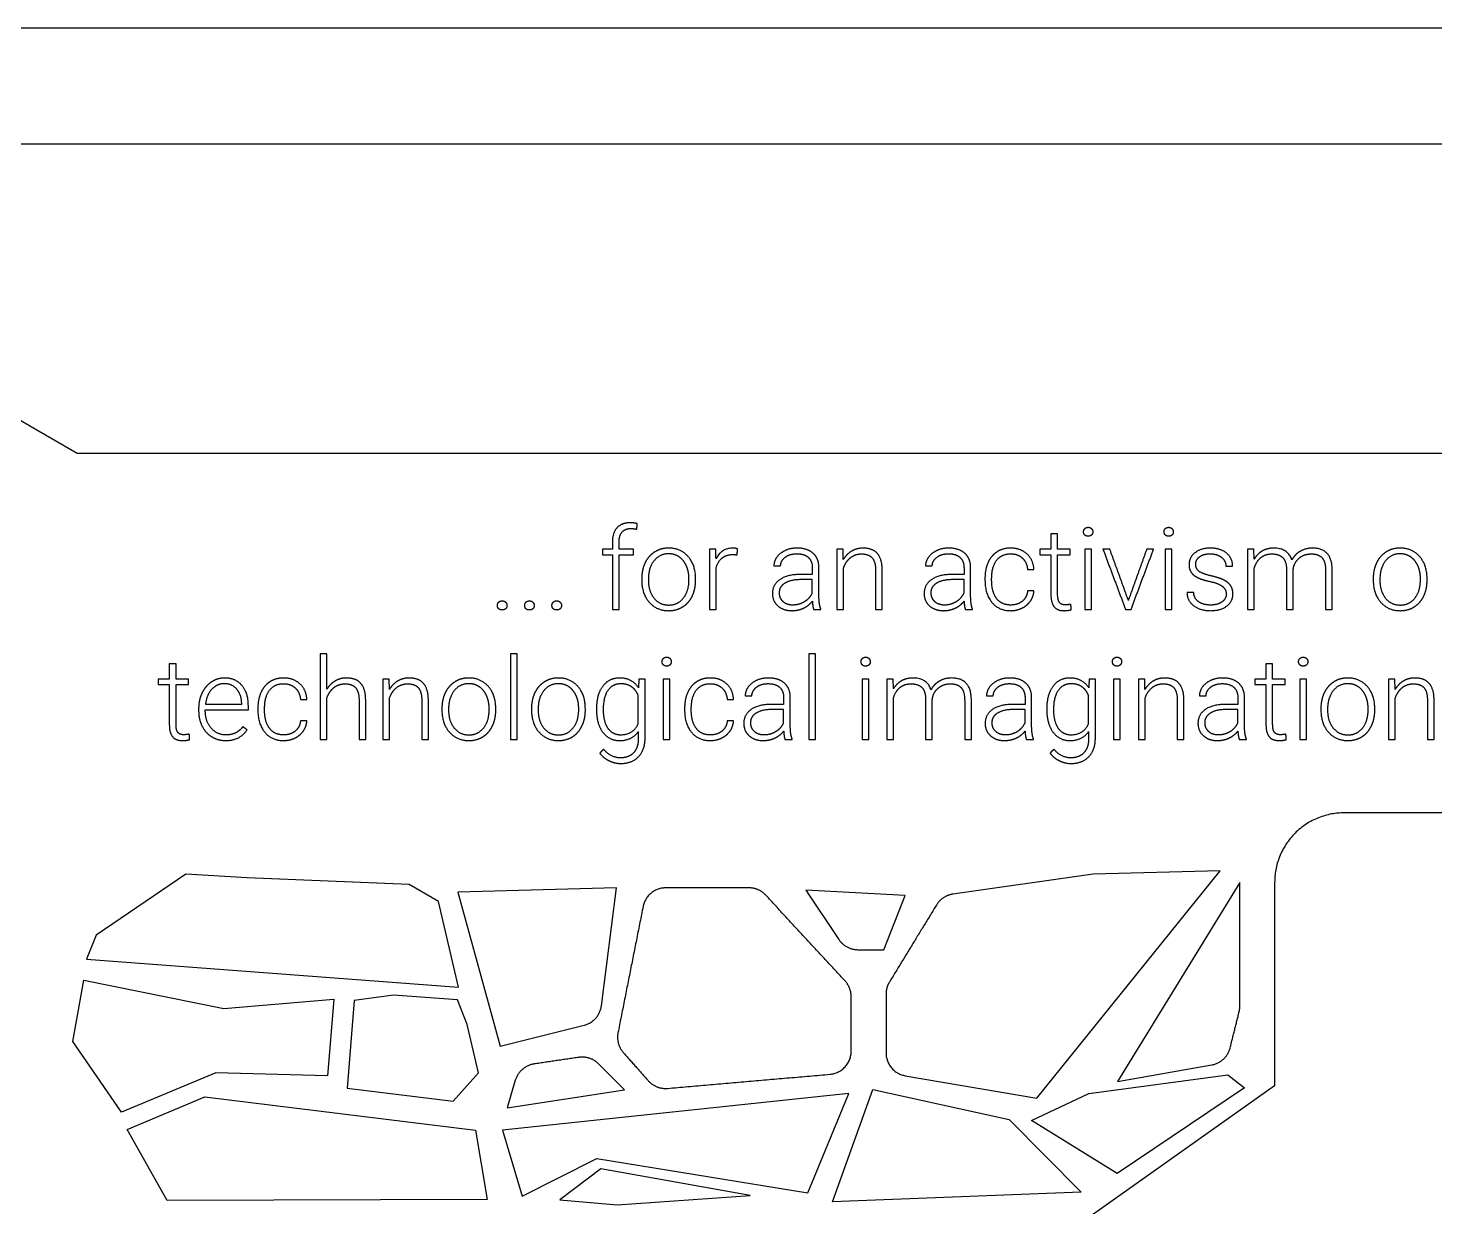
# Model space of a CAD drawing. Header units: millimetres. Extents: x -448 to 452, y -300 to 300.
# Drawn here: x -377.8 to -317.1, y 249.2 to 300 of the extents above; entities that cross this region are included whole.
import ezdxf

# ---------------------------------------------------------------- set-up
doc = ezdxf.new("R2010")
doc.units = ezdxf.units.MM
doc.header["$MEASUREMENT"] = 0
for name, color, linetype, true_color in [('Capa de Corte', 1, 'Continuous', 0xff0000), ('Capa de grabado vectorial', 5, 'Continuous', 0x0014ff), ('Marco de trabajo', 7, 'Continuous', 0xffffff)]:
    doc.layers.add(name, color=color, linetype=linetype, true_color=true_color)

msp = doc.modelspace()

# ---------------------------------------------------------------- linework, layer by layer
at = {"layer": 'Capa de Corte'}
for points in [[(-381.136, 283.686), (-379.136, 283.686), (-375.672, 281.686), (-302.829, 281.686), (-292.313, 281.686), (-278.519, 281.686), (-275.055, 283.686), (-273.055, 283.686)], [(-266.555, 277.186), (-263.555, 277.186), (-263.555, 268.186), (-266.555, 268.186), (-266.555, 266.186), (-295.555, 266.186), (-302.829, 266.186), (-321.049, 266.186)], [(-324.049, 263.186), (-324.049, 254.41), (-331.895, 248.849), (-370.782, 248.849)], [(-339.97, 254.852), (-334.298, 253.877), (-326.394, 263.688), (-331.871, 263.547), (-337.917, 262.679)], [(-325.549, 257.846), (-325.549, 263.186), (-330.824, 254.608), (-326.762, 255.318)], [(-353.067, 257.871), (-352.416, 262.952), (-359.265, 262.768), (-357.44, 256.127), (-353.818, 257.027)], [(-342.007, 260.285), (-340.89, 260.285), (-339.969, 262.627), (-344.258, 262.858), (-342.839, 260.73)], [(-356.78, 254.653), (-357.132, 253.462), (-352.068, 254.241), (-353.188, 255.361)]]:
    msp.add_lwpolyline(points, dxfattribs=at)
for points in [[(-375.259, 259.882), (-359.226, 258.67), (-360.086, 262.368), (-361.351, 263.098), (-368.338, 263.378), (-370.984, 263.547), (-374.844, 260.911)], [(-375.378, 258.972), (-369.349, 257.753), (-364.607, 258.159), (-364.878, 254.84), (-369.688, 254.976), (-373.753, 253.282), (-375.853, 256.33)], [(-363.725, 258.094), (-364.035, 254.319), (-359.462, 253.753), (-358.365, 254.972), (-358.85, 257.054), (-359.267, 258.118), (-362.035, 258.322)]]:
    msp.add_lwpolyline(points, close=True, dxfattribs=at)
for points, weights in [([(-321.049, 266.186), (-324.049, 266.186), (-324.049, 263.186)], [1, 0.707106781187, 1]), ([(-350.292, 262.952), (-351.112, 262.952), (-351.272, 262.148)], [1, 0.77306993881, 1]), ([(-345.979, 262.631), (-346.275, 262.952), (-346.713, 262.952)], [1, 0.91613807213, 1]), ([(-337.917, 262.679), (-338.383, 262.612), (-338.628, 262.21)], [1, 0.904748778543, 1]), ([(-342.839, 260.73), (-342.542, 260.285), (-342.007, 260.285)], [1, 0.881717521195, 1]), ([(-342.301, 258.259), (-342.301, 258.651), (-342.567, 258.938)], [1, 0.931260290173, 1]), ([(-340.655, 258.891), (-340.801, 258.651), (-340.801, 258.37)], [1, 0.962682523179, 1]), ([(-353.818, 257.027), (-353.154, 257.193), (-353.067, 257.871)], [1, 0.825458103489, 1]), ([(-325.579, 257.605), (-325.549, 257.724), (-325.549, 257.846)], [1, 0.992546151976, 1]), ([(-352.355, 256.709), (-352.452, 256.223), (-352.124, 255.851)], [1, 0.895994598022, 1]), ([(-343.214, 254.915), (-342.301, 254.995), (-342.301, 255.912)], [1, 0.737099871058, 1]), ([(-326.762, 255.318), (-326.121, 255.43), (-325.964, 256.061)], [1, 0.838248726364, 1]), ([(-355.967, 255.359), (-356.599, 255.266), (-356.78, 254.653)], [1, 0.842743879551, 1]), ([(-353.188, 255.361), (-353.544, 255.717), (-354.041, 255.643)], [1, 0.893432137402, 1]), ([(-340.801, 255.837), (-340.801, 254.995), (-339.97, 254.852)], [1, 0.764645695138, 1]), ([(-351.054, 254.64), (-350.72, 254.263), (-350.218, 254.306)], [1, 0.892964847799, 1])]:
    msp.add_rational_spline(points, weights, degree=2, dxfattribs=at)
for points in [[(-346.713, 262.952), (-348.502, 262.952), (-350.292, 262.952)], [(-342.567, 258.938), (-344.273, 260.785), (-345.979, 262.631)], [(-351.272, 262.148), (-351.814, 259.428), (-352.355, 256.709)], [(-338.628, 262.21), (-339.641, 260.55), (-340.655, 258.891)], [(-340.801, 258.37), (-340.801, 257.104), (-340.801, 255.837)], [(-342.301, 255.912), (-342.301, 257.085), (-342.301, 258.259)], [(-325.964, 256.061), (-325.772, 256.833), (-325.579, 257.605)], [(-354.041, 255.643), (-355.004, 255.501), (-355.967, 255.359)], [(-352.124, 255.851), (-351.589, 255.246), (-351.054, 254.64)], [(-350.218, 254.306), (-346.716, 254.611), (-343.214, 254.915)]]:
    msp.add_open_spline(points, degree=2, dxfattribs=at)
at = {"layer": 'Capa de grabado vectorial'}
for p, q in [((-352.595, 277.866), (-352.595, 277.551)), ((-352.307, 277.551), (-352.307, 277.874)), ((-333.403, 278.217), (-333.692, 278.217)), ((-333.692, 278.217), (-333.692, 277.551)), ((-333.403, 277.551), (-333.403, 278.217)), ((-352.595, 277.551), (-353.026, 277.551)), ((-353.026, 277.551), (-353.026, 277.316)), ((-353.026, 277.316), (-352.595, 277.316)), ((-352.595, 277.316), (-352.595, 274.95)), ((-351.687, 277.551), (-352.307, 277.551)), ((-352.307, 274.95), (-352.307, 277.316)), ((-352.307, 277.316), (-351.687, 277.316)), ((-351.687, 277.316), (-351.687, 277.551)), ((-342.651, 277.551), (-342.925, 277.551)), ((-342.925, 277.551), (-342.925, 274.95)), ((-342.641, 277.106), (-342.651, 277.551)), ((-333.692, 277.551), (-334.17, 277.551)), ((-334.17, 277.551), (-334.17, 277.316)), ((-334.17, 277.316), (-333.692, 277.316)), ((-333.692, 277.316), (-333.692, 275.58)), ((-332.865, 277.551), (-333.403, 277.551)), ((-333.403, 275.58), (-333.403, 277.316)), ((-333.403, 277.316), (-332.865, 277.316)), ((-332.865, 277.316), (-332.865, 277.551)), ((-324.939, 277.551), (-325.216, 277.551)), ((-325.216, 277.551), (-325.216, 274.95)), ((-324.93, 277.128), (-324.939, 277.551)), ((-342.639, 274.95), (-342.639, 276.731)), ((-324.927, 274.95), (-324.927, 276.734)), ((-352.595, 274.95), (-352.307, 274.95)), ((-342.925, 274.95), (-342.639, 274.95)), ((-325.216, 274.95), (-324.927, 274.95)), ((-371.406, 272.617), (-371.694, 272.617)), ((-371.694, 272.617), (-371.694, 271.951)), ((-371.406, 271.951), (-371.406, 272.617)), ((-324.134, 272.617), (-324.422, 272.617)), ((-324.422, 272.617), (-324.422, 271.951)), ((-324.134, 271.951), (-324.134, 272.617)), ((-371.694, 271.951), (-372.172, 271.951)), ((-372.172, 271.951), (-372.172, 271.716)), ((-372.172, 271.716), (-371.694, 271.716)), ((-371.694, 271.716), (-371.694, 269.98)), ((-370.867, 271.951), (-371.406, 271.951)), ((-371.406, 269.98), (-371.406, 271.716)), ((-371.406, 271.716), (-370.867, 271.716)), ((-370.867, 271.716), (-370.867, 271.951)), ((-362.216, 271.951), (-362.49, 271.951)), ((-362.49, 271.951), (-362.49, 269.35)), ((-362.206, 271.506), (-362.216, 271.951)), ((-340.494, 271.951), (-340.771, 271.951)), ((-340.771, 271.951), (-340.771, 269.35)), ((-340.485, 271.528), (-340.494, 271.951)), ((-329.648, 271.951), (-329.922, 271.951)), ((-329.922, 271.951), (-329.922, 269.35)), ((-329.639, 271.506), (-329.648, 271.951)), ((-324.422, 271.951), (-324.901, 271.951)), ((-324.901, 271.951), (-324.901, 271.716)), ((-324.901, 271.716), (-324.422, 271.716)), ((-324.422, 271.716), (-324.422, 269.98)), ((-323.595, 271.951), (-324.134, 271.951)), ((-324.134, 269.98), (-324.134, 271.716)), ((-324.134, 271.716), (-323.595, 271.716)), ((-323.595, 271.716), (-323.595, 271.951)), ((-318.865, 271.951), (-319.139, 271.951)), ((-319.139, 271.951), (-319.139, 269.35)), ((-318.855, 271.506), (-318.865, 271.951)), ((-362.204, 269.35), (-362.204, 271.131)), ((-340.482, 269.35), (-340.482, 271.134)), ((-329.636, 269.35), (-329.636, 271.131)), ((-318.853, 269.35), (-318.853, 271.131)), ((-362.49, 269.35), (-362.204, 269.35)), ((-340.771, 269.35), (-340.482, 269.35)), ((-329.922, 269.35), (-329.636, 269.35)), ((-319.139, 269.35), (-318.853, 269.35))]:
    msp.add_line(p, q, dxfattribs=at)
for points in [[(-332.058, 254.091), (-326.066, 254.889), (-325.347, 254.326), (-330.841, 250.638), (-334.53, 252.927)], [(-357.333, 252.504), (-356.481, 249.661), (-353.263, 251.28), (-344.169, 249.806), (-342.404, 254.082)], [(-335.499, 252.963), (-332.39, 249.835), (-343.109, 249.419), (-341.362, 254.256)], [(-373.508, 252.539), (-370.165, 253.938), (-358.492, 252.5), (-357.987, 249.509), (-371.784, 249.47)], [(-354.86, 249.498), (-352.386, 249.279), (-346.655, 249.694), (-353.094, 250.833)]]:
    msp.add_lwpolyline(points, close=True, dxfattribs=at)
for points, knots in [([(-351.521, 278.652), (-351.663, 278.693), (-351.826, 278.693), (-352.189, 278.693), (-352.392, 278.479), (-352.595, 278.265), (-352.595, 277.866)], [-8, -8, -8, -7, -7, -6, -6, -5, -5, -5]), ([(-352.307, 277.874), (-352.307, 278.147), (-352.175, 278.295), (-352.043, 278.443), (-351.805, 278.443), (-351.663, 278.443), (-351.543, 278.414)], [-12, -12, -12, -11, -11, -10, -10, -9, -9, -9]), ([(-332.285, 278.302), (-332.285, 278.221), (-332.232, 278.166), (-332.18, 278.111), (-332.088, 278.111), (-331.997, 278.111), (-331.943, 278.166), (-331.889, 278.221), (-331.889, 278.302), (-331.889, 278.384), (-331.943, 278.44), (-331.997, 278.496), (-332.088, 278.496), (-332.18, 278.496), (-332.232, 278.44), (-332.285, 278.384), (-332.285, 278.302)], [-8, -8, -8, -7, -7, -6, -6, -5, -5, -4, -4, -3, -3, -2, -2, -1, -1, 0, 0, 0]), ([(-328.814, 278.302), (-328.814, 278.221), (-328.761, 278.166), (-328.708, 278.111), (-328.617, 278.111), (-328.526, 278.111), (-328.472, 278.166), (-328.418, 278.221), (-328.418, 278.302), (-328.418, 278.384), (-328.472, 278.44), (-328.526, 278.496), (-328.617, 278.496), (-328.708, 278.496), (-328.761, 278.44), (-328.814, 278.384), (-328.814, 278.302)], [-8, -8, -8, -7, -7, -6, -6, -5, -5, -4, -4, -3, -3, -2, -2, -1, -1, 0, 0, 0]), ([(-349.009, 276.27), (-349.009, 276.871), (-349.331, 277.235), (-349.653, 277.599), (-350.172, 277.599), (-350.509, 277.599), (-350.775, 277.432), (-351.04, 277.265), (-351.186, 276.965), (-351.331, 276.664), (-351.331, 276.289)], [-5, -5, -5, -4, -4, -3, -3, -2, -2, -1, -1, 0, 0, 0]), ([(-349.295, 276.289), (-349.295, 276.587), (-349.406, 276.835), (-349.516, 277.082), (-349.716, 277.218), (-349.915, 277.354), (-350.172, 277.354), (-350.557, 277.354), (-350.8, 277.052), (-351.043, 276.751), (-351.043, 276.263)], [5, 5, 5, 6, 6, 7, 7, 8, 8, 9, 9, 10, 10, 10]), ([(-347.206, 277.568), (-347.276, 277.599), (-347.396, 277.599), (-347.901, 277.599), (-348.129, 277.138)], [-18, -18, -18, -17, -17, -16, -16, -16]), ([(-348.129, 276.736), (-348.05, 277.022), (-347.863, 277.173), (-347.677, 277.323), (-347.408, 277.323), (-347.305, 277.323), (-347.213, 277.306)], [-11, -11, -11, -10, -10, -9, -9, -8, -8, -8]), ([(-343.692, 276.775), (-343.699, 277.164), (-343.95, 277.382), (-344.201, 277.599), (-344.636, 277.599), (-345.057, 277.599), (-345.345, 277.372), (-345.634, 277.145), (-345.634, 276.835)], [-18, -18, -18, -17, -17, -16, -16, -15, -15, -14, -14, -14]), ([(-345.345, 276.832), (-345.345, 277.049), (-345.148, 277.203), (-344.951, 277.356), (-344.651, 277.356), (-344.321, 277.356), (-344.15, 277.197), (-343.978, 277.037), (-343.978, 276.758)], [-13, -13, -13, -12, -12, -11, -11, -10, -10, -9, -9, -9]), ([(-340.963, 276.657), (-340.966, 277.128), (-341.17, 277.364), (-341.374, 277.599), (-341.793, 277.599), (-342.057, 277.599), (-342.276, 277.473), (-342.494, 277.347), (-342.641, 277.106)], [-5, -5, -5, -4, -4, -3, -3, -2, -2, -1, -1, -1]), ([(-342.639, 276.731), (-342.54, 277.015), (-342.335, 277.182), (-342.129, 277.349), (-341.862, 277.349), (-341.543, 277.349), (-341.397, 277.179), (-341.252, 277.008), (-341.249, 276.659)], [-12, -12, -12, -11, -11, -10, -10, -9, -9, -8, -8, -8]), ([(-337.153, 276.775), (-337.16, 277.164), (-337.412, 277.382), (-337.663, 277.599), (-338.098, 277.599), (-338.519, 277.599), (-338.807, 277.372), (-339.095, 277.145), (-339.095, 276.835)], [-18, -18, -18, -17, -17, -16, -16, -15, -15, -14, -14, -14]), ([(-338.807, 276.832), (-338.807, 277.049), (-338.61, 277.203), (-338.413, 277.356), (-338.112, 277.356), (-337.783, 277.356), (-337.611, 277.197), (-337.439, 277.037), (-337.439, 276.758)], [-13, -13, -13, -12, -12, -11, -11, -10, -10, -9, -9, -9]), ([(-334.425, 276.674), (-334.444, 277.09), (-334.722, 277.344), (-334.999, 277.599), (-335.427, 277.599), (-335.764, 277.599), (-336.015, 277.438), (-336.266, 277.277), (-336.401, 276.981), (-336.535, 276.686), (-336.535, 276.301)], [-22, -22, -22, -21, -21, -20, -20, -19, -19, -18, -18, -17, -17, -17]), ([(-336.247, 276.284), (-336.247, 276.792), (-336.032, 277.073), (-335.817, 277.354), (-335.427, 277.354), (-335.122, 277.354), (-334.921, 277.167), (-334.72, 276.979), (-334.701, 276.674)], [-27, -27, -27, -26, -26, -25, -25, -24, -24, -23, -23, -23]), ([(-327.826, 275.679), (-327.826, 275.342), (-327.544, 275.122), (-327.261, 274.902), (-326.807, 274.902), (-326.379, 274.902), (-326.113, 275.099), (-325.848, 275.296), (-325.848, 275.626), (-325.848, 275.828), (-325.939, 275.969), (-326.031, 276.111), (-326.219, 276.212), (-326.408, 276.313), (-326.787, 276.402), (-327.165, 276.491), (-327.308, 276.598), (-327.451, 276.705), (-327.451, 276.9), (-327.451, 277.102), (-327.279, 277.228), (-327.107, 277.354), (-326.824, 277.354), (-326.533, 277.354), (-326.342, 277.203), (-326.151, 277.051), (-326.151, 276.823)], [-42, -42, -42, -41, -41, -40, -40, -39, -39, -38, -38, -37, -37, -36, -36, -35, -35, -34, -34, -33, -33, -32, -32, -31, -31, -30, -30, -29, -29, -29]), ([(-325.862, 276.823), (-325.862, 277.169), (-326.125, 277.384), (-326.389, 277.599), (-326.824, 277.599), (-327.225, 277.599), (-327.482, 277.399), (-327.74, 277.198), (-327.74, 276.89), (-327.74, 276.695), (-327.647, 276.558), (-327.555, 276.421), (-327.363, 276.326), (-327.172, 276.231), (-326.826, 276.158), (-326.48, 276.085), (-326.308, 275.955), (-326.136, 275.825), (-326.136, 275.611)], [-28, -28, -28, -27, -27, -26, -26, -25, -25, -24, -24, -23, -23, -22, -22, -21, -21, -20, -20, -19, -19, -19]), ([(-323.307, 277.094), (-323.473, 277.599), (-324.088, 277.599), (-324.353, 277.599), (-324.569, 277.481), (-324.785, 277.364), (-324.93, 277.128)], [-4, -4, -4, -3, -3, -2, -2, -1, -1, -1]), ([(-324.927, 276.734), (-324.833, 277.039), (-324.639, 277.194), (-324.444, 277.349), (-324.172, 277.349), (-323.85, 277.349), (-323.695, 277.185), (-323.54, 277.02), (-323.538, 276.686)], [-21, -21, -21, -20, -20, -19, -19, -18, -18, -17, -17, -17]), ([(-321.567, 276.686), (-321.583, 277.599), (-322.42, 277.599), (-322.701, 277.599), (-322.934, 277.468), (-323.168, 277.337), (-323.307, 277.094)], [-7, -7, -7, -6, -6, -5, -5, -4, -4, -4]), ([(-323.249, 276.671), (-323.225, 276.953), (-323.011, 277.149), (-322.797, 277.344), (-322.487, 277.349), (-322.153, 277.349), (-322.005, 277.181), (-321.857, 277.013), (-321.855, 276.664)], [-14, -14, -14, -13, -13, -12, -12, -11, -11, -10, -10, -10]), ([(-317.478, 276.27), (-317.478, 276.871), (-317.8, 277.235), (-318.122, 277.599), (-318.641, 277.599), (-318.978, 277.599), (-319.243, 277.432), (-319.509, 277.265), (-319.654, 276.965), (-319.8, 276.664), (-319.8, 276.289)], [-5, -5, -5, -4, -4, -3, -3, -2, -2, -1, -1, 0, 0, 0]), ([(-317.764, 276.289), (-317.764, 276.587), (-317.874, 276.835), (-317.985, 277.082), (-318.184, 277.218), (-318.384, 277.354), (-318.641, 277.354), (-319.026, 277.354), (-319.269, 277.052), (-319.511, 276.751), (-319.511, 276.263)], [5, 5, 5, 6, 6, 7, 7, 8, 8, 9, 9, 10, 10, 10]), ([(-351.331, 276.231), (-351.331, 275.63), (-351.008, 275.266), (-350.684, 274.902), (-350.168, 274.902), (-349.829, 274.902), (-349.564, 275.066), (-349.3, 275.229), (-349.154, 275.531), (-349.009, 275.832), (-349.009, 276.21)], [-11, -11, -11, -10, -10, -9, -9, -8, -8, -7, -7, -6, -6, -6]), ([(-351.043, 276.21), (-351.043, 275.743), (-350.801, 275.444), (-350.559, 275.145), (-350.168, 275.145), (-349.778, 275.145), (-349.537, 275.444), (-349.295, 275.743), (-349.295, 276.234)], [0, 0, 0, 1, 1, 2, 2, 3, 3, 4, 4, 4]), ([(-344.499, 276.462), (-345.064, 276.462), (-345.38, 276.241), (-345.696, 276.02), (-345.696, 275.64), (-345.696, 275.32), (-345.464, 275.111), (-345.232, 274.902), (-344.857, 274.902), (-344.595, 274.902), (-344.361, 275.009), (-344.127, 275.116), (-343.975, 275.313)], [-7, -7, -7, -6, -6, -5, -5, -4, -4, -3, -3, -2, -2, -1, -1, -1]), ([(-344.492, 276.241), (-344.922, 276.236), (-345.165, 276.084), (-345.408, 275.931), (-345.408, 275.664), (-345.408, 275.445), (-345.246, 275.301), (-345.083, 275.157), (-344.824, 275.157)], [10, 10, 10, 11, 11, 12, 12, 13, 13, 14, 14, 14]), ([(-337.961, 276.462), (-338.526, 276.462), (-338.842, 276.241), (-339.158, 276.02), (-339.158, 275.64), (-339.158, 275.32), (-338.926, 275.111), (-338.694, 274.902), (-338.319, 274.902), (-338.057, 274.902), (-337.823, 275.009), (-337.588, 275.116), (-337.437, 275.313)], [-7, -7, -7, -6, -6, -5, -5, -4, -4, -3, -3, -2, -2, -1, -1, -1]), ([(-337.954, 276.241), (-338.384, 276.236), (-338.627, 276.084), (-338.869, 275.931), (-338.869, 275.664), (-338.869, 275.445), (-338.707, 275.301), (-338.545, 275.157), (-338.285, 275.157)], [10, 10, 10, 11, 11, 12, 12, 13, 13, 14, 14, 14]), ([(-336.535, 276.215), (-336.535, 275.614), (-336.236, 275.258), (-335.937, 274.902), (-335.425, 274.902), (-335.165, 274.902), (-334.938, 275.013), (-334.711, 275.123), (-334.574, 275.319), (-334.437, 275.515), (-334.425, 275.753)], [-16, -16, -16, -15, -15, -14, -14, -13, -13, -12, -12, -11, -11, -11]), ([(-335.425, 275.145), (-335.817, 275.145), (-336.032, 275.424), (-336.247, 275.703), (-336.247, 276.2)], [-30, -30, -30, -29, -29, -28, -28, -28]), ([(-319.8, 276.231), (-319.8, 275.63), (-319.476, 275.266), (-319.153, 274.902), (-318.636, 274.902), (-318.297, 274.902), (-318.033, 275.066), (-317.769, 275.229), (-317.623, 275.531), (-317.478, 275.832), (-317.478, 276.21)], [-11, -11, -11, -10, -10, -9, -9, -8, -8, -7, -7, -6, -6, -6]), ([(-319.511, 276.21), (-319.511, 275.743), (-319.27, 275.444), (-319.028, 275.145), (-318.636, 275.145), (-318.247, 275.145), (-318.005, 275.444), (-317.764, 275.743), (-317.764, 276.234)], [0, 0, 0, 1, 1, 2, 2, 3, 3, 4, 4, 4]), ([(-357.552, 275.123), (-357.552, 275.039), (-357.498, 274.985), (-357.444, 274.931), (-357.348, 274.931), (-357.252, 274.931), (-357.196, 274.985), (-357.141, 275.039), (-357.141, 275.123), (-357.141, 275.207), (-357.196, 275.266), (-357.252, 275.325), (-357.348, 275.325), (-357.444, 275.325), (-357.498, 275.266), (-357.552, 275.207), (-357.552, 275.123)], [-8, -8, -8, -7, -7, -6, -6, -5, -5, -4, -4, -3, -3, -2, -2, -1, -1, 0, 0, 0]), ([(-356.377, 275.123), (-356.377, 275.039), (-356.323, 274.985), (-356.269, 274.931), (-356.172, 274.931), (-356.076, 274.931), (-356.021, 274.985), (-355.966, 275.039), (-355.966, 275.123), (-355.966, 275.207), (-356.021, 275.266), (-356.076, 275.325), (-356.172, 275.325), (-356.269, 275.325), (-356.323, 275.266), (-356.377, 275.207), (-356.377, 275.123)], [-8, -8, -8, -7, -7, -6, -6, -5, -5, -4, -4, -3, -3, -2, -2, -1, -1, 0, 0, 0]), ([(-355.201, 275.123), (-355.201, 275.039), (-355.147, 274.985), (-355.093, 274.931), (-354.997, 274.931), (-354.901, 274.931), (-354.845, 274.985), (-354.79, 275.039), (-354.79, 275.123), (-354.79, 275.207), (-354.845, 275.266), (-354.901, 275.325), (-354.997, 275.325), (-355.093, 275.325), (-355.147, 275.266), (-355.201, 275.207), (-355.201, 275.123)], [-8, -8, -8, -7, -7, -6, -6, -5, -5, -4, -4, -3, -3, -2, -2, -1, -1, 0, 0, 0]), ([(-344.824, 275.157), (-344.535, 275.157), (-344.308, 275.296), (-344.081, 275.436), (-343.978, 275.669)], [6, 6, 6, 7, 7, 8, 8, 8]), ([(-338.285, 275.157), (-337.997, 275.157), (-337.77, 275.296), (-337.543, 275.436), (-337.439, 275.669)], [6, 6, 6, 7, 7, 8, 8, 8]), ([(-334.701, 275.753), (-334.718, 275.484), (-334.921, 275.314), (-335.124, 275.145), (-335.425, 275.145)], [-10, -10, -10, -9, -9, -8, -8, -8]), ([(-333.692, 275.58), (-333.692, 275.246), (-333.557, 275.074), (-333.422, 274.902), (-333.127, 274.902), (-332.932, 274.902), (-332.819, 274.943)], [-12, -12, -12, -11, -11, -10, -10, -9, -9, -9]), ([(-332.831, 275.176), (-332.992, 275.152), (-333.064, 275.152), (-333.247, 275.152), (-333.325, 275.258), (-333.403, 275.364), (-333.403, 275.58)], [-8, -8, -8, -7, -7, -6, -6, -5, -5, -5]), ([(-326.136, 275.611), (-326.136, 275.409), (-326.321, 275.277), (-326.507, 275.145), (-326.807, 275.145), (-327.129, 275.145), (-327.325, 275.286), (-327.521, 275.426), (-327.538, 275.679)], [-47, -47, -47, -46, -46, -45, -45, -44, -44, -43, -43, -43]), ([(-350.454, 272.702), (-350.454, 272.621), (-350.401, 272.566), (-350.348, 272.511), (-350.257, 272.511), (-350.165, 272.511), (-350.111, 272.566), (-350.057, 272.621), (-350.057, 272.702), (-350.057, 272.784), (-350.111, 272.84), (-350.165, 272.896), (-350.257, 272.896), (-350.348, 272.896), (-350.401, 272.84), (-350.454, 272.784), (-350.454, 272.702)], [-8, -8, -8, -7, -7, -6, -6, -5, -5, -4, -4, -3, -3, -2, -2, -1, -1, 0, 0, 0]), ([(-341.877, 272.702), (-341.877, 272.621), (-341.824, 272.566), (-341.771, 272.511), (-341.68, 272.511), (-341.588, 272.511), (-341.534, 272.566), (-341.48, 272.621), (-341.48, 272.702), (-341.48, 272.784), (-341.534, 272.84), (-341.588, 272.896), (-341.68, 272.896), (-341.771, 272.896), (-341.824, 272.84), (-341.877, 272.784), (-341.877, 272.702)], [-8, -8, -8, -7, -7, -6, -6, -5, -5, -4, -4, -3, -3, -2, -2, -1, -1, 0, 0, 0]), ([(-331.043, 272.702), (-331.043, 272.621), (-330.99, 272.566), (-330.937, 272.511), (-330.845, 272.511), (-330.754, 272.511), (-330.7, 272.566), (-330.646, 272.621), (-330.646, 272.702), (-330.646, 272.784), (-330.7, 272.84), (-330.754, 272.896), (-330.845, 272.896), (-330.937, 272.896), (-330.99, 272.84), (-331.043, 272.784), (-331.043, 272.702)], [-8, -8, -8, -7, -7, -6, -6, -5, -5, -4, -4, -3, -3, -2, -2, -1, -1, 0, 0, 0]), ([(-323.016, 272.702), (-323.016, 272.621), (-322.963, 272.566), (-322.91, 272.511), (-322.819, 272.511), (-322.728, 272.511), (-322.674, 272.566), (-322.619, 272.621), (-322.619, 272.702), (-322.619, 272.784), (-322.674, 272.84), (-322.728, 272.896), (-322.819, 272.896), (-322.91, 272.896), (-322.963, 272.84), (-323.016, 272.784), (-323.016, 272.702)], [-8, -8, -8, -7, -7, -6, -6, -5, -5, -4, -4, -3, -3, -2, -2, -1, -1, 0, 0, 0]), ([(-368.288, 270.793), (-368.288, 271.353), (-368.565, 271.676), (-368.843, 271.999), (-369.317, 271.999), (-369.619, 271.999), (-369.879, 271.827), (-370.139, 271.655), (-370.284, 271.355), (-370.43, 271.055), (-370.43, 270.68)], [-10, -10, -10, -9, -9, -8, -8, -7, -7, -6, -6, -5, -5, -5]), ([(-369.317, 271.754), (-369.641, 271.754), (-369.863, 271.516), (-370.086, 271.278), (-370.134, 270.877)], [4, 4, 4, 5, 5, 6, 6, 6]), ([(-368.574, 270.908), (-368.586, 271.283), (-368.788, 271.518), (-368.99, 271.754), (-369.317, 271.754)], [8, 8, 8, 9, 9, 10, 10, 10]), ([(-365.766, 271.074), (-365.785, 271.49), (-366.063, 271.744), (-366.341, 271.999), (-366.769, 271.999), (-367.105, 271.999), (-367.356, 271.838), (-367.607, 271.677), (-367.742, 271.381), (-367.877, 271.086), (-367.877, 270.701)], [-22, -22, -22, -21, -21, -20, -20, -19, -19, -18, -18, -17, -17, -17]), ([(-367.588, 270.684), (-367.588, 271.192), (-367.373, 271.473), (-367.158, 271.754), (-366.769, 271.754), (-366.463, 271.754), (-366.263, 271.567), (-366.062, 271.379), (-366.043, 271.074)], [-27, -27, -27, -26, -26, -25, -25, -24, -24, -23, -23, -23]), ([(-363.23, 271.057), (-363.232, 271.528), (-363.437, 271.764), (-363.641, 271.999), (-364.059, 271.999), (-364.321, 271.999), (-364.543, 271.872), (-364.764, 271.744), (-364.906, 271.511)], [-4, -4, -4, -3, -3, -2, -2, -1, -1, 0, 0, 0]), ([(-364.906, 271.131), (-364.807, 271.415), (-364.601, 271.582), (-364.396, 271.749), (-364.129, 271.749), (-363.809, 271.749), (-363.664, 271.579), (-363.519, 271.408), (-363.516, 271.059)], [-11, -11, -11, -10, -10, -9, -9, -8, -8, -7, -7, -7]), ([(-360.528, 271.057), (-360.531, 271.528), (-360.735, 271.764), (-360.939, 271.999), (-361.357, 271.999), (-361.622, 271.999), (-361.841, 271.873), (-362.059, 271.747), (-362.206, 271.506)], [-5, -5, -5, -4, -4, -3, -3, -2, -2, -1, -1, -1]), ([(-362.204, 271.131), (-362.105, 271.415), (-361.9, 271.582), (-361.694, 271.749), (-361.427, 271.749), (-361.107, 271.749), (-360.962, 271.579), (-360.817, 271.408), (-360.814, 271.059)], [-12, -12, -12, -11, -11, -10, -10, -9, -9, -8, -8, -8]), ([(-357.622, 270.67), (-357.622, 271.271), (-357.944, 271.635), (-358.266, 271.999), (-358.785, 271.999), (-359.122, 271.999), (-359.388, 271.832), (-359.653, 271.665), (-359.799, 271.365), (-359.944, 271.064), (-359.944, 270.689)], [-5, -5, -5, -4, -4, -3, -3, -2, -2, -1, -1, 0, 0, 0]), ([(-357.908, 270.689), (-357.908, 270.987), (-358.019, 271.235), (-358.129, 271.482), (-358.329, 271.618), (-358.528, 271.754), (-358.785, 271.754), (-359.17, 271.754), (-359.413, 271.452), (-359.656, 271.151), (-359.656, 270.663)], [5, 5, 5, 6, 6, 7, 7, 8, 8, 9, 9, 10, 10, 10]), ([(-353.761, 270.67), (-353.761, 271.271), (-354.083, 271.635), (-354.406, 271.999), (-354.925, 271.999), (-355.261, 271.999), (-355.527, 271.832), (-355.793, 271.665), (-355.938, 271.365), (-356.083, 271.064), (-356.083, 270.689)], [-5, -5, -5, -4, -4, -3, -3, -2, -2, -1, -1, 0, 0, 0]), ([(-354.047, 270.689), (-354.047, 270.987), (-354.158, 271.235), (-354.269, 271.482), (-354.468, 271.618), (-354.668, 271.754), (-354.925, 271.754), (-355.309, 271.754), (-355.552, 271.452), (-355.795, 271.151), (-355.795, 270.663)], [5, 5, 5, 6, 6, 7, 7, 8, 8, 9, 9, 10, 10, 10]), ([(-351.47, 271.576), (-351.747, 271.999), (-352.278, 271.999), (-352.742, 271.999), (-353.013, 271.642), (-353.283, 271.285), (-353.283, 270.675)], [-19, -19, -19, -18, -18, -17, -17, -16, -16, -16]), ([(-351.478, 271.237), (-351.579, 271.487), (-351.769, 271.618), (-351.958, 271.749), (-352.225, 271.749), (-352.588, 271.749), (-352.79, 271.464), (-352.992, 271.18), (-352.992, 270.624)], [9, 9, 9, 10, 10, 11, 11, 12, 12, 13, 13, 13]), ([(-347.372, 271.074), (-347.391, 271.49), (-347.669, 271.744), (-347.946, 271.999), (-348.374, 271.999), (-348.711, 271.999), (-348.962, 271.838), (-349.213, 271.677), (-349.348, 271.381), (-349.482, 271.086), (-349.482, 270.701)], [-22, -22, -22, -21, -21, -20, -20, -19, -19, -18, -18, -17, -17, -17]), ([(-349.194, 270.684), (-349.194, 271.192), (-348.979, 271.473), (-348.764, 271.754), (-348.374, 271.754), (-348.069, 271.754), (-347.868, 271.567), (-347.668, 271.379), (-347.648, 271.074)], [-27, -27, -27, -26, -26, -25, -25, -24, -24, -23, -23, -23]), ([(-344.927, 271.175), (-344.934, 271.564), (-345.186, 271.782), (-345.437, 271.999), (-345.872, 271.999), (-346.293, 271.999), (-346.581, 271.772), (-346.869, 271.545), (-346.869, 271.235)], [-18, -18, -18, -17, -17, -16, -16, -15, -15, -14, -14, -14]), ([(-346.581, 271.232), (-346.581, 271.449), (-346.384, 271.603), (-346.187, 271.756), (-345.886, 271.756), (-345.557, 271.756), (-345.385, 271.597), (-345.213, 271.437), (-345.213, 271.158)], [-13, -13, -13, -12, -12, -11, -11, -10, -10, -9, -9, -9]), ([(-338.862, 271.494), (-339.028, 271.999), (-339.644, 271.999), (-339.908, 271.999), (-340.124, 271.881), (-340.341, 271.764), (-340.485, 271.528)], [-4, -4, -4, -3, -3, -2, -2, -1, -1, -1]), ([(-340.482, 271.134), (-340.389, 271.439), (-340.194, 271.594), (-339.999, 271.749), (-339.728, 271.749), (-339.406, 271.749), (-339.25, 271.585), (-339.095, 271.42), (-339.093, 271.086)], [-21, -21, -21, -20, -20, -19, -19, -18, -18, -17, -17, -17]), ([(-337.122, 271.086), (-337.139, 271.999), (-337.975, 271.999), (-338.257, 271.999), (-338.49, 271.868), (-338.723, 271.737), (-338.862, 271.494)], [-7, -7, -7, -6, -6, -5, -5, -4, -4, -4]), ([(-338.805, 271.071), (-338.781, 271.353), (-338.567, 271.549), (-338.353, 271.744), (-338.043, 271.749), (-337.708, 271.749), (-337.561, 271.581), (-337.413, 271.413), (-337.41, 271.064)], [-14, -14, -14, -13, -13, -12, -12, -11, -11, -10, -10, -10]), ([(-334.523, 271.175), (-334.531, 271.564), (-334.782, 271.782), (-335.033, 271.999), (-335.468, 271.999), (-335.889, 271.999), (-336.177, 271.772), (-336.466, 271.545), (-336.466, 271.235)], [-18, -18, -18, -17, -17, -16, -16, -15, -15, -14, -14, -14]), ([(-336.177, 271.232), (-336.177, 271.449), (-335.98, 271.603), (-335.783, 271.756), (-335.482, 271.756), (-335.153, 271.756), (-334.981, 271.597), (-334.809, 271.437), (-334.809, 271.158)], [-13, -13, -13, -12, -12, -11, -11, -10, -10, -9, -9, -9]), ([(-332.059, 271.576), (-332.336, 271.999), (-332.867, 271.999), (-333.331, 271.999), (-333.601, 271.642), (-333.872, 271.285), (-333.872, 270.675)], [-19, -19, -19, -18, -18, -17, -17, -16, -16, -16]), ([(-332.067, 271.237), (-332.168, 271.487), (-332.357, 271.618), (-332.547, 271.749), (-332.814, 271.749), (-333.177, 271.749), (-333.379, 271.464), (-333.581, 271.18), (-333.581, 270.624)], [9, 9, 9, 10, 10, 11, 11, 12, 12, 13, 13, 13]), ([(-327.961, 271.057), (-327.963, 271.528), (-328.168, 271.764), (-328.372, 271.999), (-328.79, 271.999), (-329.055, 271.999), (-329.273, 271.873), (-329.492, 271.747), (-329.639, 271.506)], [-5, -5, -5, -4, -4, -3, -3, -2, -2, -1, -1, -1]), ([(-329.636, 271.131), (-329.538, 271.415), (-329.332, 271.582), (-329.127, 271.749), (-328.86, 271.749), (-328.54, 271.749), (-328.395, 271.579), (-328.249, 271.408), (-328.247, 271.059)], [-12, -12, -12, -11, -11, -10, -10, -9, -9, -8, -8, -8]), ([(-325.348, 271.175), (-325.355, 271.564), (-325.606, 271.782), (-325.857, 271.999), (-326.293, 271.999), (-326.713, 271.999), (-327.002, 271.772), (-327.29, 271.545), (-327.29, 271.235)], [-18, -18, -18, -17, -17, -16, -16, -15, -15, -14, -14, -14]), ([(-327.002, 271.232), (-327.002, 271.449), (-326.805, 271.603), (-326.607, 271.756), (-326.307, 271.756), (-325.978, 271.756), (-325.806, 271.597), (-325.634, 271.437), (-325.634, 271.158)], [-13, -13, -13, -12, -12, -11, -11, -10, -10, -9, -9, -9]), ([(-319.732, 270.67), (-319.732, 271.271), (-320.055, 271.635), (-320.377, 271.999), (-320.896, 271.999), (-321.232, 271.999), (-321.498, 271.832), (-321.764, 271.665), (-321.909, 271.365), (-322.055, 271.064), (-322.055, 270.689)], [-5, -5, -5, -4, -4, -3, -3, -2, -2, -1, -1, 0, 0, 0]), ([(-320.019, 270.689), (-320.019, 270.987), (-320.129, 271.235), (-320.24, 271.482), (-320.439, 271.618), (-320.639, 271.754), (-320.896, 271.754), (-321.281, 271.754), (-321.523, 271.452), (-321.766, 271.151), (-321.766, 270.663)], [5, 5, 5, 6, 6, 7, 7, 8, 8, 9, 9, 10, 10, 10]), ([(-317.177, 271.057), (-317.18, 271.528), (-317.384, 271.764), (-317.588, 271.999), (-318.007, 271.999), (-318.271, 271.999), (-318.49, 271.873), (-318.708, 271.747), (-318.855, 271.506)], [-5, -5, -5, -4, -4, -3, -3, -2, -2, -1, -1, -1]), ([(-318.853, 271.131), (-318.754, 271.415), (-318.549, 271.582), (-318.343, 271.749), (-318.076, 271.749), (-317.757, 271.749), (-317.611, 271.579), (-317.466, 271.408), (-317.463, 271.059)], [-12, -12, -12, -11, -11, -10, -10, -9, -9, -8, -8, -8]), ([(-370.43, 270.576), (-370.43, 270.213), (-370.281, 269.921), (-370.132, 269.629), (-369.863, 269.466), (-369.595, 269.302), (-369.264, 269.302)], [-4, -4, -4, -3, -3, -2, -2, -1, -1, -1]), ([(-368.523, 269.898), (-368.668, 269.713), (-368.844, 269.629), (-369.021, 269.545), (-369.252, 269.545), (-369.636, 269.545), (-369.89, 269.839), (-370.144, 270.134), (-370.144, 270.576)], [-17, -17, -17, -16, -16, -15, -15, -14, -14, -13, -13, -13]), ([(-367.877, 270.615), (-367.877, 270.014), (-367.577, 269.658), (-367.278, 269.302), (-366.766, 269.302), (-366.507, 269.302), (-366.279, 269.413), (-366.052, 269.523), (-365.915, 269.719), (-365.778, 269.915), (-365.766, 270.153)], [-16, -16, -16, -15, -15, -14, -14, -13, -13, -12, -12, -11, -11, -11]), ([(-366.766, 269.545), (-367.158, 269.545), (-367.373, 269.824), (-367.588, 270.103), (-367.588, 270.6)], [-30, -30, -30, -29, -29, -28, -28, -28]), ([(-359.944, 270.631), (-359.944, 270.03), (-359.621, 269.666), (-359.297, 269.302), (-358.781, 269.302), (-358.442, 269.302), (-358.177, 269.466), (-357.913, 269.629), (-357.767, 269.931), (-357.622, 270.232), (-357.622, 270.61)], [-11, -11, -11, -10, -10, -9, -9, -8, -8, -7, -7, -6, -6, -6]), ([(-359.656, 270.61), (-359.656, 270.143), (-359.414, 269.844), (-359.172, 269.545), (-358.781, 269.545), (-358.391, 269.545), (-358.15, 269.844), (-357.908, 270.143), (-357.908, 270.634)], [0, 0, 0, 1, 1, 2, 2, 3, 3, 4, 4, 4]), ([(-356.083, 270.631), (-356.083, 270.03), (-355.76, 269.666), (-355.437, 269.302), (-354.92, 269.302), (-354.581, 269.302), (-354.317, 269.466), (-354.052, 269.629), (-353.907, 269.931), (-353.761, 270.232), (-353.761, 270.61)], [-11, -11, -11, -10, -10, -9, -9, -8, -8, -7, -7, -6, -6, -6]), ([(-355.795, 270.61), (-355.795, 270.143), (-355.553, 269.844), (-355.312, 269.545), (-354.92, 269.545), (-354.531, 269.545), (-354.289, 269.844), (-354.047, 270.143), (-354.047, 270.634)], [0, 0, 0, 1, 1, 2, 2, 3, 3, 4, 4, 4]), ([(-353.283, 270.636), (-353.283, 270.023), (-353.009, 269.663), (-352.735, 269.302), (-352.283, 269.302), (-351.754, 269.302), (-351.478, 269.687)], [-34, -34, -34, -33, -33, -32, -32, -31, -31, -31]), ([(-352.992, 270.624), (-352.992, 270.127), (-352.793, 269.839), (-352.593, 269.552), (-352.23, 269.552), (-351.699, 269.552), (-351.478, 270.028)], [5, 5, 5, 6, 6, 7, 7, 8, 8, 8]), ([(-349.482, 270.615), (-349.482, 270.014), (-349.183, 269.658), (-348.884, 269.302), (-348.372, 269.302), (-348.112, 269.302), (-347.885, 269.413), (-347.658, 269.523), (-347.521, 269.719), (-347.384, 269.915), (-347.372, 270.153)], [-16, -16, -16, -15, -15, -14, -14, -13, -13, -12, -12, -11, -11, -11]), ([(-348.372, 269.545), (-348.764, 269.545), (-348.979, 269.824), (-349.194, 270.103), (-349.194, 270.6)], [-30, -30, -30, -29, -29, -28, -28, -28]), ([(-345.735, 270.862), (-346.3, 270.862), (-346.616, 270.641), (-346.932, 270.42), (-346.932, 270.04), (-346.932, 269.72), (-346.7, 269.511), (-346.468, 269.302), (-346.093, 269.302), (-345.831, 269.302), (-345.597, 269.409), (-345.362, 269.516), (-345.211, 269.713)], [-7, -7, -7, -6, -6, -5, -5, -4, -4, -3, -3, -2, -2, -1, -1, -1]), ([(-345.728, 270.641), (-346.158, 270.636), (-346.401, 270.484), (-346.644, 270.331), (-346.644, 270.064), (-346.644, 269.845), (-346.481, 269.701), (-346.319, 269.557), (-346.059, 269.557)], [10, 10, 10, 11, 11, 12, 12, 13, 13, 14, 14, 14]), ([(-335.331, 270.862), (-335.896, 270.862), (-336.212, 270.641), (-336.528, 270.42), (-336.528, 270.04), (-336.528, 269.72), (-336.296, 269.511), (-336.064, 269.302), (-335.689, 269.302), (-335.427, 269.302), (-335.193, 269.409), (-334.958, 269.516), (-334.807, 269.713)], [-7, -7, -7, -6, -6, -5, -5, -4, -4, -3, -3, -2, -2, -1, -1, -1]), ([(-335.324, 270.641), (-335.754, 270.636), (-335.997, 270.484), (-336.24, 270.331), (-336.24, 270.064), (-336.24, 269.845), (-336.077, 269.701), (-335.915, 269.557), (-335.656, 269.557)], [10, 10, 10, 11, 11, 12, 12, 13, 13, 14, 14, 14]), ([(-333.872, 270.636), (-333.872, 270.023), (-333.598, 269.663), (-333.324, 269.302), (-332.872, 269.302), (-332.343, 269.302), (-332.067, 269.687)], [-34, -34, -34, -33, -33, -32, -32, -31, -31, -31]), ([(-333.581, 270.624), (-333.581, 270.127), (-333.382, 269.839), (-333.182, 269.552), (-332.819, 269.552), (-332.288, 269.552), (-332.067, 270.028)], [5, 5, 5, 6, 6, 7, 7, 8, 8, 8]), ([(-326.156, 270.862), (-326.72, 270.862), (-327.037, 270.641), (-327.353, 270.42), (-327.353, 270.04), (-327.353, 269.72), (-327.121, 269.511), (-326.889, 269.302), (-326.514, 269.302), (-326.252, 269.302), (-326.017, 269.409), (-325.783, 269.516), (-325.632, 269.713)], [-7, -7, -7, -6, -6, -5, -5, -4, -4, -3, -3, -2, -2, -1, -1, -1]), ([(-326.148, 270.641), (-326.579, 270.636), (-326.821, 270.484), (-327.064, 270.331), (-327.064, 270.064), (-327.064, 269.845), (-326.902, 269.701), (-326.74, 269.557), (-326.48, 269.557)], [10, 10, 10, 11, 11, 12, 12, 13, 13, 14, 14, 14]), ([(-322.055, 270.631), (-322.055, 270.03), (-321.731, 269.666), (-321.408, 269.302), (-320.891, 269.302), (-320.552, 269.302), (-320.288, 269.466), (-320.023, 269.629), (-319.878, 269.931), (-319.732, 270.232), (-319.732, 270.61)], [-11, -11, -11, -10, -10, -9, -9, -8, -8, -7, -7, -6, -6, -6]), ([(-321.766, 270.61), (-321.766, 270.143), (-321.525, 269.844), (-321.283, 269.545), (-320.891, 269.545), (-320.502, 269.545), (-320.26, 269.844), (-320.019, 270.143), (-320.019, 270.634)], [0, 0, 0, 1, 1, 2, 2, 3, 3, 4, 4, 4]), ([(-371.694, 269.98), (-371.694, 269.646), (-371.559, 269.474), (-371.425, 269.302), (-371.129, 269.302), (-370.934, 269.302), (-370.821, 269.343)], [-12, -12, -12, -11, -11, -10, -10, -9, -9, -9]), ([(-370.833, 269.576), (-370.994, 269.552), (-371.067, 269.552), (-371.249, 269.552), (-371.327, 269.658), (-371.406, 269.764), (-371.406, 269.98)], [-8, -8, -8, -7, -7, -6, -6, -5, -5, -5]), ([(-366.043, 270.153), (-366.059, 269.884), (-366.263, 269.714), (-366.466, 269.545), (-366.766, 269.545)], [-10, -10, -10, -9, -9, -8, -8, -8]), ([(-347.648, 270.153), (-347.665, 269.884), (-347.868, 269.714), (-348.071, 269.545), (-348.372, 269.545)], [-10, -10, -10, -9, -9, -8, -8, -8]), ([(-346.059, 269.557), (-345.771, 269.557), (-345.544, 269.696), (-345.317, 269.836), (-345.213, 270.069)], [6, 6, 6, 7, 7, 8, 8, 8]), ([(-335.656, 269.557), (-335.367, 269.557), (-335.14, 269.696), (-334.913, 269.836), (-334.809, 270.069)], [6, 6, 6, 7, 7, 8, 8, 8]), ([(-326.48, 269.557), (-326.192, 269.557), (-325.964, 269.696), (-325.737, 269.836), (-325.634, 270.069)], [6, 6, 6, 7, 7, 8, 8, 8]), ([(-324.422, 269.98), (-324.422, 269.646), (-324.288, 269.474), (-324.153, 269.302), (-323.857, 269.302), (-323.663, 269.302), (-323.55, 269.343)], [-12, -12, -12, -11, -11, -10, -10, -9, -9, -9]), ([(-323.562, 269.576), (-323.723, 269.552), (-323.795, 269.552), (-323.978, 269.552), (-324.056, 269.658), (-324.134, 269.764), (-324.134, 269.98)], [-8, -8, -8, -7, -7, -6, -6, -5, -5, -5]), ([(-353.136, 268.759), (-352.994, 268.557), (-352.748, 268.436), (-352.502, 268.314), (-352.23, 268.314), (-351.749, 268.314), (-351.468, 268.607), (-351.187, 268.901), (-351.187, 269.403)], [-26, -26, -26, -25, -25, -24, -24, -23, -23, -22, -22, -22]), ([(-351.478, 269.36), (-351.485, 268.982), (-351.687, 268.77), (-351.889, 268.557), (-352.249, 268.557), (-352.67, 268.557), (-352.975, 268.932)], [-30, -30, -30, -29, -29, -28, -28, -27, -27, -27]), ([(-333.725, 268.759), (-333.583, 268.557), (-333.337, 268.436), (-333.091, 268.314), (-332.819, 268.314), (-332.338, 268.314), (-332.057, 268.607), (-331.776, 268.901), (-331.776, 269.403)], [-26, -26, -26, -25, -25, -24, -24, -23, -23, -22, -22, -22]), ([(-332.067, 269.36), (-332.074, 268.982), (-332.276, 268.77), (-332.478, 268.557), (-332.838, 268.557), (-333.259, 268.557), (-333.564, 268.932)], [-30, -30, -30, -29, -29, -28, -28, -27, -27, -27])]:
    msp.add_open_spline(points, degree=2, knots=knots, dxfattribs=at)
for points in [[(-351.543, 278.414), (-351.532, 278.533), (-351.521, 278.652)], [(-348.134, 277.551), (-348.275, 277.551), (-348.415, 277.551)], [(-348.415, 277.551), (-348.415, 276.251), (-348.415, 274.95)], [(-348.129, 277.138), (-348.132, 277.344), (-348.134, 277.551)], [(-347.213, 277.306), (-347.21, 277.437), (-347.206, 277.568)], [(-331.946, 277.551), (-332.091, 277.551), (-332.235, 277.551)], [(-332.235, 277.551), (-332.235, 276.251), (-332.235, 274.95)], [(-331.946, 274.95), (-331.946, 276.251), (-331.946, 277.551)], [(-331.153, 277.551), (-331.301, 277.551), (-331.449, 277.551)], [(-331.449, 277.551), (-330.961, 276.251), (-330.473, 274.95)], [(-330.355, 275.347), (-330.754, 276.449), (-331.153, 277.551)], [(-329.564, 277.551), (-329.96, 276.449), (-330.355, 275.347)], [(-330.24, 274.95), (-329.754, 276.251), (-329.269, 277.551)], [(-329.269, 277.551), (-329.416, 277.551), (-329.564, 277.551)], [(-328.475, 277.551), (-328.619, 277.551), (-328.764, 277.551)], [(-328.764, 277.551), (-328.764, 276.251), (-328.764, 274.95)], [(-328.475, 274.95), (-328.475, 276.251), (-328.475, 277.551)], [(-348.129, 274.95), (-348.129, 275.843), (-348.129, 276.736)], [(-345.634, 276.835), (-345.49, 276.834), (-345.345, 276.832)], [(-343.978, 276.758), (-343.978, 276.61), (-343.978, 276.462)], [(-343.692, 275.544), (-343.692, 276.159), (-343.692, 276.775)], [(-341.249, 276.659), (-341.249, 275.805), (-341.249, 274.95)], [(-340.963, 274.95), (-340.963, 275.804), (-340.963, 276.657)], [(-339.095, 276.835), (-338.951, 276.834), (-338.807, 276.832)], [(-337.439, 276.758), (-337.439, 276.61), (-337.439, 276.462)], [(-337.153, 275.544), (-337.153, 276.159), (-337.153, 276.775)], [(-334.701, 276.674), (-334.563, 276.674), (-334.425, 276.674)], [(-326.151, 276.823), (-326.007, 276.823), (-325.862, 276.823)], [(-323.538, 276.686), (-323.538, 275.818), (-323.538, 274.95)], [(-323.249, 274.95), (-323.249, 275.811), (-323.249, 276.671)], [(-321.855, 276.664), (-321.855, 275.807), (-321.855, 274.95)], [(-321.567, 274.95), (-321.567, 275.818), (-321.567, 276.686)], [(-351.331, 276.289), (-351.331, 276.26), (-351.331, 276.231)], [(-351.043, 276.263), (-351.043, 276.236), (-351.043, 276.21)], [(-349.295, 276.234), (-349.295, 276.261), (-349.295, 276.289)], [(-349.009, 276.21), (-349.009, 276.24), (-349.009, 276.27)], [(-343.978, 276.462), (-344.238, 276.462), (-344.499, 276.462)], [(-343.978, 276.241), (-344.235, 276.241), (-344.492, 276.241)], [(-343.978, 275.669), (-343.978, 275.955), (-343.978, 276.241)], [(-337.439, 276.462), (-337.7, 276.462), (-337.961, 276.462)], [(-337.439, 276.241), (-337.696, 276.241), (-337.954, 276.241)], [(-337.439, 275.669), (-337.439, 275.955), (-337.439, 276.241)], [(-336.535, 276.301), (-336.535, 276.258), (-336.535, 276.215)], [(-336.247, 276.2), (-336.247, 276.242), (-336.247, 276.284)], [(-319.8, 276.289), (-319.8, 276.26), (-319.8, 276.231)], [(-319.511, 276.263), (-319.511, 276.236), (-319.511, 276.21)], [(-317.764, 276.234), (-317.764, 276.261), (-317.764, 276.289)], [(-317.478, 276.21), (-317.478, 276.24), (-317.478, 276.27)], [(-343.975, 275.313), (-343.963, 275.073), (-343.92, 274.95)], [(-343.612, 274.979), (-343.692, 275.167), (-343.692, 275.544)], [(-337.437, 275.313), (-337.425, 275.073), (-337.382, 274.95)], [(-337.074, 274.979), (-337.153, 275.167), (-337.153, 275.544)], [(-334.425, 275.753), (-334.563, 275.753), (-334.701, 275.753)], [(-327.538, 275.679), (-327.682, 275.679), (-327.826, 275.679)], [(-348.415, 274.95), (-348.272, 274.95), (-348.129, 274.95)], [(-343.92, 274.95), (-343.766, 274.95), (-343.612, 274.95)], [(-343.612, 274.95), (-343.612, 274.965), (-343.612, 274.979)], [(-341.249, 274.95), (-341.106, 274.95), (-340.963, 274.95)], [(-337.382, 274.95), (-337.228, 274.95), (-337.074, 274.95)], [(-337.074, 274.95), (-337.074, 274.965), (-337.074, 274.979)], [(-332.819, 274.943), (-332.825, 275.059), (-332.831, 275.176)], [(-332.235, 274.95), (-332.091, 274.95), (-331.946, 274.95)], [(-330.473, 274.95), (-330.356, 274.95), (-330.24, 274.95)], [(-328.764, 274.95), (-328.619, 274.95), (-328.475, 274.95)], [(-323.538, 274.95), (-323.394, 274.95), (-323.249, 274.95)], [(-321.855, 274.95), (-321.711, 274.95), (-321.567, 274.95)], [(-364.906, 273.043), (-365.049, 273.043), (-365.192, 273.043)], [(-365.192, 273.043), (-365.192, 271.196), (-365.192, 269.35)], [(-364.906, 271.511), (-364.906, 272.277), (-364.906, 273.043)], [(-356.706, 273.043), (-356.85, 273.043), (-356.994, 273.043)], [(-356.994, 273.043), (-356.994, 271.196), (-356.994, 269.35)], [(-356.706, 269.35), (-356.706, 271.196), (-356.706, 273.043)], [(-343.838, 273.043), (-343.982, 273.043), (-344.127, 273.043)], [(-344.127, 273.043), (-344.127, 271.196), (-344.127, 269.35)], [(-343.838, 269.35), (-343.838, 271.196), (-343.838, 273.043)], [(-351.456, 271.951), (-351.463, 271.764), (-351.47, 271.576)], [(-351.187, 271.951), (-351.321, 271.951), (-351.456, 271.951)], [(-351.187, 269.403), (-351.187, 270.677), (-351.187, 271.951)], [(-350.115, 271.951), (-350.259, 271.951), (-350.403, 271.951)], [(-350.403, 271.951), (-350.403, 270.651), (-350.403, 269.35)], [(-350.115, 269.35), (-350.115, 270.651), (-350.115, 271.951)], [(-341.538, 271.951), (-341.682, 271.951), (-341.826, 271.951)], [(-341.826, 271.951), (-341.826, 270.651), (-341.826, 269.35)], [(-341.538, 269.35), (-341.538, 270.651), (-341.538, 271.951)], [(-332.045, 271.951), (-332.052, 271.764), (-332.059, 271.576)], [(-331.776, 271.951), (-331.91, 271.951), (-332.045, 271.951)], [(-331.776, 269.403), (-331.776, 270.677), (-331.776, 271.951)], [(-330.704, 271.951), (-330.848, 271.951), (-330.992, 271.951)], [(-330.992, 271.951), (-330.992, 270.651), (-330.992, 269.35)], [(-330.704, 269.35), (-330.704, 270.651), (-330.704, 271.951)], [(-322.677, 271.951), (-322.821, 271.951), (-322.966, 271.951)], [(-322.966, 271.951), (-322.966, 270.651), (-322.966, 269.35)], [(-322.677, 269.35), (-322.677, 270.651), (-322.677, 271.951)], [(-366.043, 271.074), (-365.904, 271.074), (-365.766, 271.074)], [(-364.906, 269.35), (-364.906, 270.241), (-364.906, 271.131)], [(-363.516, 271.059), (-363.516, 270.205), (-363.516, 269.35)], [(-363.23, 269.35), (-363.23, 270.204), (-363.23, 271.057)], [(-360.814, 271.059), (-360.814, 270.205), (-360.814, 269.35)], [(-360.528, 269.35), (-360.528, 270.204), (-360.528, 271.057)], [(-351.478, 270.028), (-351.478, 270.633), (-351.478, 271.237)], [(-347.648, 271.074), (-347.51, 271.074), (-347.372, 271.074)], [(-346.869, 271.235), (-346.725, 271.234), (-346.581, 271.232)], [(-345.213, 271.158), (-345.213, 271.01), (-345.213, 270.862)], [(-344.927, 269.944), (-344.927, 270.559), (-344.927, 271.175)], [(-339.093, 271.086), (-339.093, 270.218), (-339.093, 269.35)], [(-338.805, 269.35), (-338.805, 270.211), (-338.805, 271.071)], [(-337.41, 271.064), (-337.41, 270.207), (-337.41, 269.35)], [(-337.122, 269.35), (-337.122, 270.218), (-337.122, 271.086)], [(-336.466, 271.235), (-336.321, 271.234), (-336.177, 271.232)], [(-334.809, 271.158), (-334.809, 271.01), (-334.809, 270.862)], [(-334.523, 269.944), (-334.523, 270.559), (-334.523, 271.175)], [(-332.067, 270.028), (-332.067, 270.633), (-332.067, 271.237)], [(-328.247, 271.059), (-328.247, 270.205), (-328.247, 269.35)], [(-327.961, 269.35), (-327.961, 270.204), (-327.961, 271.057)], [(-327.29, 271.235), (-327.146, 271.234), (-327.002, 271.232)], [(-325.634, 271.158), (-325.634, 271.01), (-325.634, 270.862)], [(-325.348, 269.944), (-325.348, 270.559), (-325.348, 271.175)], [(-317.463, 271.059), (-317.463, 270.205), (-317.463, 269.35)], [(-317.177, 269.35), (-317.177, 270.204), (-317.177, 271.057)], [(-370.43, 270.68), (-370.43, 270.628), (-370.43, 270.576)], [(-370.144, 270.576), (-370.144, 270.604), (-370.144, 270.631)], [(-370.144, 270.631), (-369.216, 270.631), (-368.288, 270.631)], [(-370.134, 270.877), (-369.354, 270.877), (-368.574, 270.877)], [(-368.574, 270.877), (-368.574, 270.892), (-368.574, 270.908)], [(-368.288, 270.631), (-368.288, 270.712), (-368.288, 270.793)], [(-367.877, 270.701), (-367.877, 270.658), (-367.877, 270.615)], [(-367.588, 270.6), (-367.588, 270.642), (-367.588, 270.684)], [(-359.944, 270.689), (-359.944, 270.66), (-359.944, 270.631)], [(-359.656, 270.663), (-359.656, 270.636), (-359.656, 270.61)], [(-357.908, 270.634), (-357.908, 270.661), (-357.908, 270.689)], [(-357.622, 270.61), (-357.622, 270.64), (-357.622, 270.67)], [(-356.083, 270.689), (-356.083, 270.66), (-356.083, 270.631)], [(-355.795, 270.663), (-355.795, 270.636), (-355.795, 270.61)], [(-354.047, 270.634), (-354.047, 270.661), (-354.047, 270.689)], [(-353.761, 270.61), (-353.761, 270.64), (-353.761, 270.67)], [(-353.283, 270.675), (-353.283, 270.655), (-353.283, 270.636)], [(-349.482, 270.701), (-349.482, 270.658), (-349.482, 270.615)], [(-349.194, 270.6), (-349.194, 270.642), (-349.194, 270.684)], [(-345.213, 270.862), (-345.474, 270.862), (-345.735, 270.862)], [(-345.213, 270.641), (-345.47, 270.641), (-345.728, 270.641)], [(-345.213, 270.069), (-345.213, 270.355), (-345.213, 270.641)], [(-334.809, 270.862), (-335.07, 270.862), (-335.331, 270.862)], [(-334.809, 270.641), (-335.067, 270.641), (-335.324, 270.641)], [(-334.809, 270.069), (-334.809, 270.355), (-334.809, 270.641)], [(-333.872, 270.675), (-333.872, 270.655), (-333.872, 270.636)], [(-325.634, 270.862), (-325.895, 270.862), (-326.156, 270.862)], [(-325.634, 270.641), (-325.891, 270.641), (-326.148, 270.641)], [(-325.634, 270.069), (-325.634, 270.355), (-325.634, 270.641)], [(-322.055, 270.689), (-322.055, 270.66), (-322.055, 270.631)], [(-321.766, 270.663), (-321.766, 270.636), (-321.766, 270.61)], [(-320.019, 270.634), (-320.019, 270.661), (-320.019, 270.689)], [(-319.732, 270.61), (-319.732, 270.64), (-319.732, 270.67)], [(-368.343, 269.761), (-368.433, 269.83), (-368.523, 269.898)], [(-365.766, 270.153), (-365.904, 270.153), (-366.043, 270.153)], [(-347.372, 270.153), (-347.51, 270.153), (-347.648, 270.153)], [(-344.848, 269.379), (-344.927, 269.567), (-344.927, 269.944)], [(-334.444, 269.379), (-334.523, 269.567), (-334.523, 269.944)], [(-325.269, 269.379), (-325.348, 269.567), (-325.348, 269.944)], [(-370.821, 269.343), (-370.827, 269.459), (-370.833, 269.576)], [(-369.264, 269.302), (-368.66, 269.302), (-368.343, 269.761)], [(-365.192, 269.35), (-365.049, 269.35), (-364.906, 269.35)], [(-363.516, 269.35), (-363.373, 269.35), (-363.23, 269.35)], [(-360.814, 269.35), (-360.671, 269.35), (-360.528, 269.35)], [(-356.994, 269.35), (-356.85, 269.35), (-356.706, 269.35)], [(-351.478, 269.687), (-351.478, 269.523), (-351.478, 269.36)], [(-350.403, 269.35), (-350.259, 269.35), (-350.115, 269.35)], [(-345.211, 269.713), (-345.199, 269.473), (-345.156, 269.35)], [(-345.156, 269.35), (-345.002, 269.35), (-344.848, 269.35)], [(-344.848, 269.35), (-344.848, 269.365), (-344.848, 269.379)], [(-344.127, 269.35), (-343.982, 269.35), (-343.838, 269.35)], [(-341.826, 269.35), (-341.682, 269.35), (-341.538, 269.35)], [(-339.093, 269.35), (-338.949, 269.35), (-338.805, 269.35)], [(-337.41, 269.35), (-337.266, 269.35), (-337.122, 269.35)], [(-334.807, 269.713), (-334.795, 269.473), (-334.752, 269.35)], [(-334.752, 269.35), (-334.598, 269.35), (-334.444, 269.35)], [(-334.444, 269.35), (-334.444, 269.365), (-334.444, 269.379)], [(-332.067, 269.687), (-332.067, 269.523), (-332.067, 269.36)], [(-330.992, 269.35), (-330.848, 269.35), (-330.704, 269.35)], [(-328.247, 269.35), (-328.104, 269.35), (-327.961, 269.35)], [(-325.632, 269.713), (-325.619, 269.473), (-325.576, 269.35)], [(-325.576, 269.35), (-325.422, 269.35), (-325.269, 269.35)], [(-325.269, 269.35), (-325.269, 269.365), (-325.269, 269.379)], [(-323.55, 269.343), (-323.556, 269.459), (-323.562, 269.576)], [(-322.966, 269.35), (-322.821, 269.35), (-322.677, 269.35)], [(-317.463, 269.35), (-317.32, 269.35), (-317.177, 269.35)], [(-352.975, 268.932), (-353.056, 268.845), (-353.136, 268.759)], [(-333.564, 268.932), (-333.645, 268.845), (-333.725, 268.759)]]:
    msp.add_open_spline(points, degree=2, dxfattribs=at)
at = {"layer": 'Marco de trabajo'}
for points in [[(-448.226, -299.982), (451.774, -299.982), (451.774, 300.018), (-448.226, 300.018)], [(-443.226, -294.982), (446.774, -294.982), (446.774, 295.018), (-443.226, 295.018)]]:
    msp.add_lwpolyline(points, close=True, dxfattribs=at)

doc.saveas('drawing.dxf')
